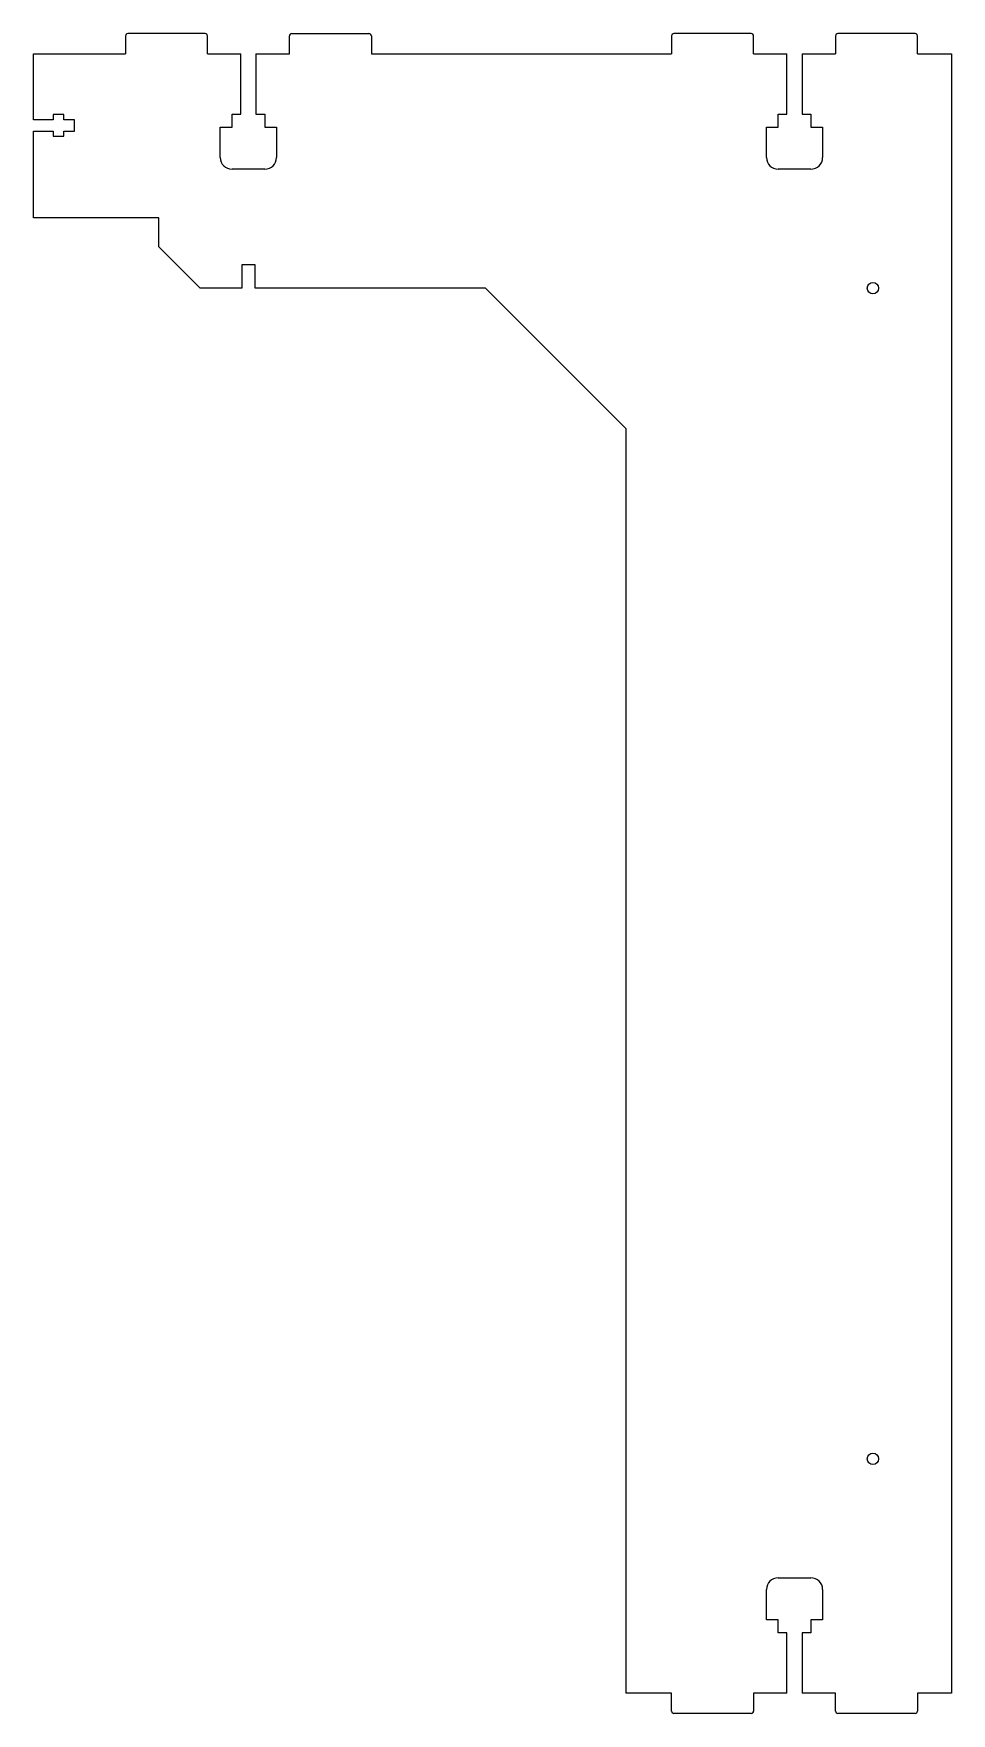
# Model space of a CAD drawing. Extents: x 80 to 472, y -359 to 359.
import ezdxf

# ---------------------------------------------------------------- set-up
doc = ezdxf.new("R2010")
doc.units = 0
doc.layers.add('Shape2DView001', color=7, linetype='CONTINUOUS')

msp = doc.modelspace()

# ---------------------------------------------------------------- linework, layer by layer
at = {"layer": 'Shape2DView001'}
for p, q in [((153.25, 358.7), (120.25, 358.7)), ((190.25, 358.7), (223.25, 358.7)), ((386.5, 358.7), (353.5, 358.7)), ((456.5, 358.7), (423.5, 358.7)), ((119.25, 357.7), (119.25, 350)), ((154.25, 350), (154.25, 357.7)), ((189.25, 350), (189.25, 357.7)), ((224.25, 357.7), (224.25, 350)), ((352.5, 357.7), (352.5, 350)), ((387.5, 350), (387.5, 357.7)), ((422.5, 357.7), (422.5, 350)), ((457.5, 350), (457.5, 357.7)), ((80, 350), (119.25, 350)), ((80, 321.931), (80, 350)), ((154.25, 350), (168.525, 350)), ((168.525, 324.288), (168.525, 350)), ((174.975, 350), (189.25, 350)), ((174.975, 350), (174.975, 324.288)), ((224.25, 350), (352.5, 350)), ((387.5, 350), (401.775, 350)), ((401.775, 324.288), (401.775, 350)), ((408.225, 350), (422.5, 350)), ((408.225, 350), (408.225, 324.288)), ((457.5, 350), (472, 350)), ((472, 350), (472, -350)), ((88.4, 324.15), (88.4, 321.931)), ((92.9, 324.15), (88.4, 324.15)), ((92.9, 321.931), (92.9, 324.15)), ((164.75, 318.788), (164.75, 324.288)), ((164.75, 324.288), (168.525, 324.288)), ((174.975, 324.288), (178.75, 324.288)), ((178.75, 324.288), (178.75, 318.788)), ((398, 318.788), (398, 324.288)), ((398, 324.288), (401.775, 324.288)), ((408.225, 324.288), (412, 324.288)), ((412, 324.288), (412, 318.788)), ((88.4, 321.931), (80, 321.931)), ((80, 317.069), (88.4, 317.069)), ((80, 280), (80, 317.069)), ((88.4, 317.069), (88.4, 314.85)), ((97.4, 321.931), (92.9, 321.931)), ((92.9, 317.069), (97.4, 317.069)), ((92.9, 314.85), (92.9, 317.069)), ((97.4, 317.069), (97.4, 321.931)), ((159.75, 305.788), (159.75, 318.788)), ((159.75, 318.788), (164.75, 318.788)), ((178.75, 318.788), (183.75, 318.788)), ((183.75, 318.788), (183.75, 305.788)), ((393, 305.788), (393, 318.788)), ((393, 318.788), (398, 318.788)), ((412, 318.788), (417, 318.788)), ((417, 318.788), (417, 305.788)), ((88.4, 314.85), (92.9, 314.85)), ((178.75, 300.788), (164.75, 300.788)), ((412, 300.788), (398, 300.788)), ((133.5, 280), (80, 280)), ((133.5, 267.678), (133.5, 280)), ((151.178, 250), (133.5, 267.678)), ((168.9, 260), (168.9, 250)), ((174.6, 260), (168.9, 260)), ((174.6, 250), (174.6, 260)), ((168.9, 250), (151.178, 250)), ((273, 250), (174.6, 250)), ((333, 190), (273, 250)), ((333, 190), (333, -350)), ((398, -300.788), (412, -300.788)), ((393, -318.788), (393, -305.788)), ((417, -305.788), (417, -318.788)), ((398, -318.788), (393, -318.788)), ((398, -324.288), (398, -318.788)), ((417, -318.788), (412, -318.788)), ((412, -318.788), (412, -324.288)), ((401.775, -324.288), (398, -324.288)), ((401.775, -350), (401.775, -324.288)), ((412, -324.288), (408.225, -324.288)), ((408.225, -324.288), (408.225, -350)), ((352.5, -350), (333, -350)), ((352.5, -357.7), (352.5, -350)), ((387.5, -350), (387.5, -357.7)), ((401.775, -350), (387.5, -350)), ((422.5, -350), (408.225, -350)), ((422.5, -357.7), (422.5, -350)), ((457.5, -350), (457.5, -357.7)), ((472, -350), (457.5, -350)), ((386.5, -358.7), (353.5, -358.7)), ((456.5, -358.7), (423.5, -358.7))]:
    msp.add_line(p, q, dxfattribs=at)
for centre in [(438.5, 250), (438.5, -250)]:
    msp.add_circle(centre, 2.431, dxfattribs=at)
for centre, radius, start, end in [((120.25, 357.7), 1, 90, 180), ((153.25, 357.7), 1, 0, 90), ((190.25, 357.7), 1, 90, 180), ((223.25, 357.7), 1, 0, 90), ((353.5, 357.7), 1, 90, 180), ((386.5, 357.7), 1, 0, 90), ((423.5, 357.7), 1, 90, 180), ((456.5, 357.7), 1, 0, 90), ((164.75, 305.788), 5, 180, -90), ((178.75, 305.788), 5, -90, 0), ((398, 305.788), 5, 180, -90), ((412, 305.788), 5, -90, 0), ((398, -305.788), 5, 90, 180), ((412, -305.788), 5, 0, 90), ((353.5, -357.7), 1, 180, -90), ((386.5, -357.7), 1, -90, 0), ((423.5, -357.7), 1, 180, -90), ((456.5, -357.7), 1, -90, 0)]:
    msp.add_arc(centre, radius, start, end, dxfattribs=at)

doc.saveas('drawing.dxf')
